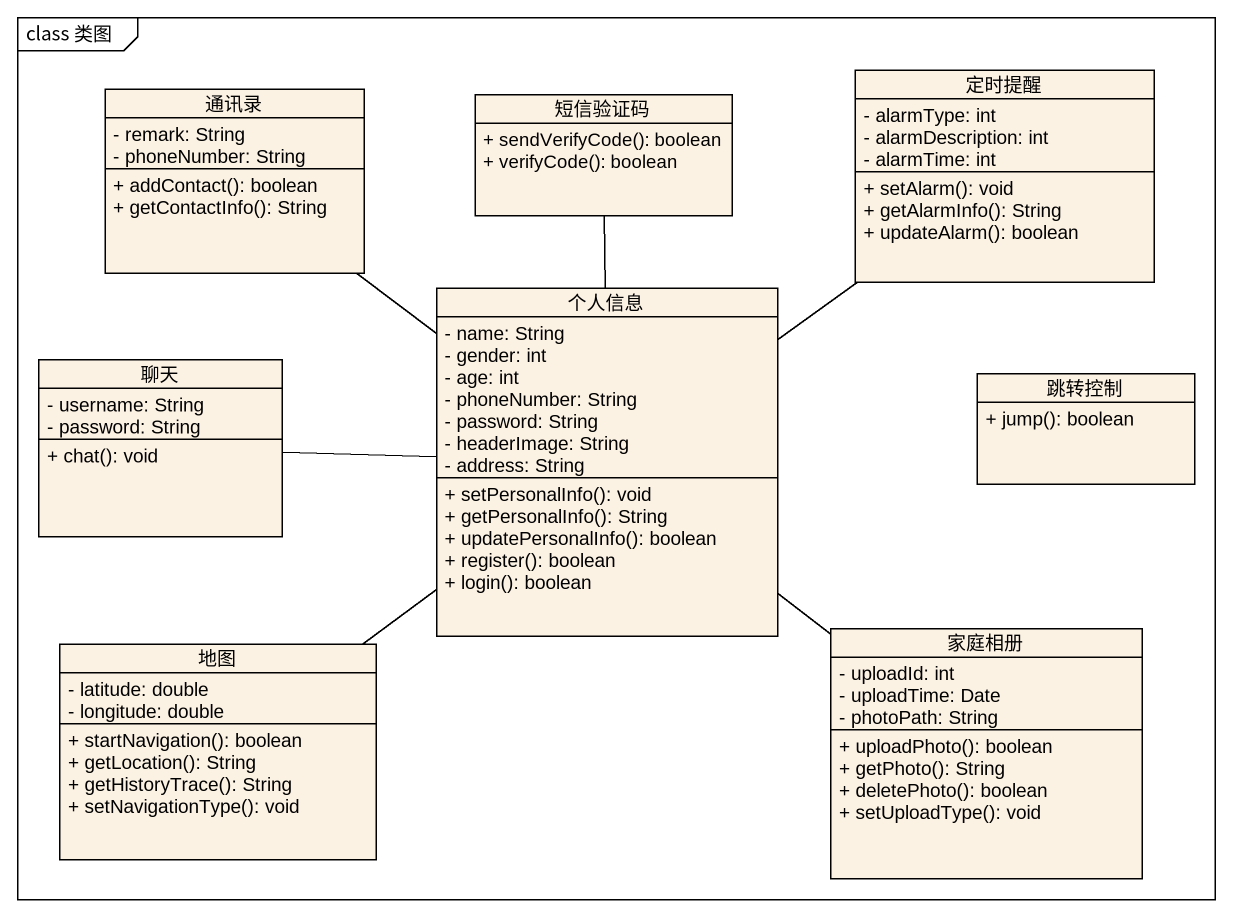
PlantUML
@startuml
mainframe class 类图
hide circle
hide empty members
skinparam classAttributeIconSize 0
class 通讯录 {
  - remark: String
  - phoneNumber: String
  + addContact(): boolean
  + getContactInfo(): String
}
class 短信验证码 {
  + sendVerifyCode(): boolean
  + verifyCode(): boolean
}
class 定时提醒 {
  - alarmType: int
  - alarmDescription: int
  - alarmTime: int
  + setAlarm(): void
  + getAlarmInfo(): String
  + updateAlarm(): boolean
}
class 个人信息 {
  - name: String
  - gender: int
  - age: int
  - phoneNumber: String
  - password: String
  - headerImage: String
  - address: String
  + setPersonalInfo(): void
  + getPersonalInfo(): String
  + updatePersonalInfo(): boolean
  + register(): boolean
  + login(): boolean
}
class 聊天 {
  - username: String
  - password: String
  + chat(): void
}
class 跳转控制 {
  + jump(): boolean
}
class 地图 {
  - latitude: double
  - longitude: double
  + startNavigation(): boolean
  + getLocation(): String
  + getHistoryTrace(): String
  + setNavigationType(): void
}
class 家庭相册 {
  - uploadId: int
  - uploadTime: Date
  - photoPath: String
  + uploadPhoto(): boolean
  + getPhoto(): String
  + deletePhoto(): boolean
  + setUploadType(): void
}
通讯录 -- 个人信息
短信验证码 -- 个人信息
个人信息 -up- 定时提醒
个人信息 -- 地图
个人信息 -- 家庭相册
聊天 -right- 个人信息
@enduml
